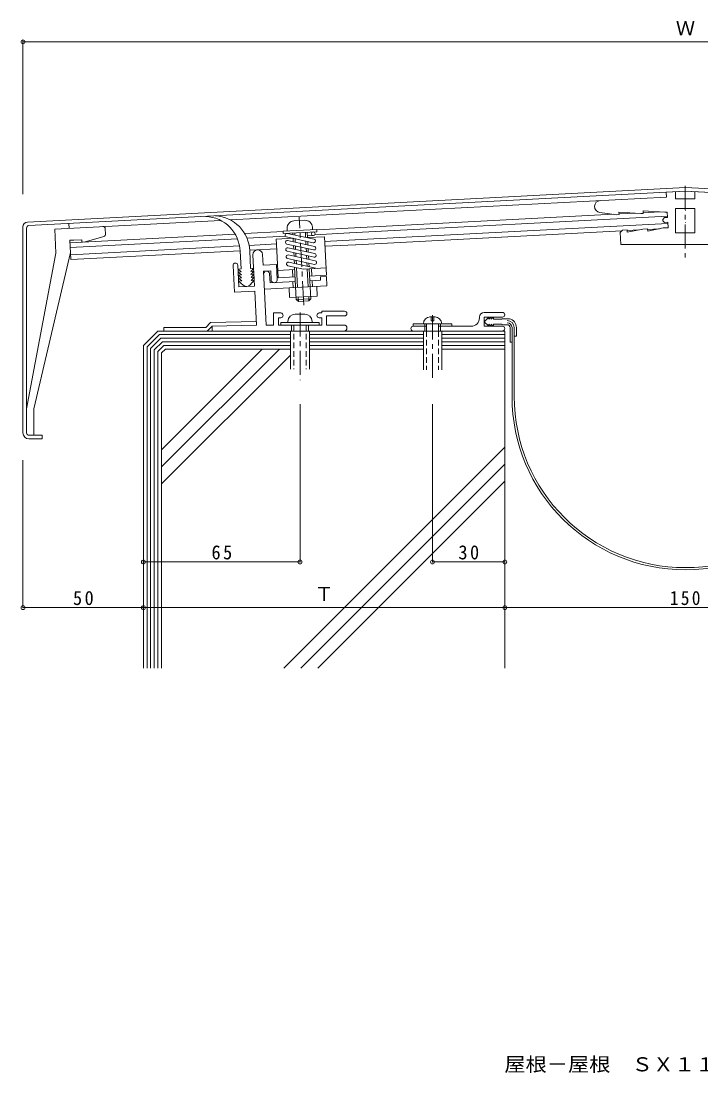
# Model space of a CAD drawing. Units: millimetres, scale not verified. Extents: x -323 to 365, y -270 to 210.
# Drawn here: x -322.6 to -40.4, y -269.5 to 167.3 of the extents above; entities that cross this region are included whole.
import ezdxf
from ezdxf.enums import TextEntityAlignment as Align

# ---------------------------------------------------------------- set-up
doc = ezdxf.new("R2010")
doc.units = ezdxf.units.MM
doc.header["$LTSCALE"] = 2
doc.header["$PDMODE"] = 32
doc.header["$PDSIZE"] = 1.6
doc.linetypes.add('CHAIN1', pattern=[8, 5, -1, 1, -1])
doc.linetypes.add('DASHED1', pattern=[1.8, 1.2, -0.6])
for name, color, linetype, lineweight in [('D-0', 3, 'Continuous', 9), ('D-1', 2, 'Continuous', 9), ('D-2', 4, 'Continuous', 9), ('D-3', 6, 'Continuous', 5), ('D-4', 7, 'Continuous', 9), ('D-5', 7, 'Continuous', 9)]:
    doc.layers.add(name, color=color, linetype=linetype, lineweight=lineweight)
doc.layers.add('F-5_F-5ﾚｲﾔ', color=2, linetype='Continuous')
doc.styles.add('ＭＳ ゴシック', font='')
doc.styles.get('ＭＳ ゴシック').set_extended_font_data('MS Gothic')

msp = doc.modelspace()

# ---------------------------------------------------------------- linework, layer by layer
at = {"layer": 'D-0'}
for p, q in [((-319.93, 83.827), (-46.825, 98.139)), ((-319.378, 82.353), (-46.825, 96.637)), ((226.279, 83.827), (-46.825, 98.139)), ((225.727, 82.353), (-46.825, 96.637)), ((-321.825, -3.674), (-321.825, 81.829)), ((-320.325, -3.674), (-320.325, 81.355)), ((-319.325, -4.674), (-313.825, -4.674)), ((-319.325, -6.174), (-313.825, -6.174)), ((-313.825, -4.674), (-313.825, -6.174))]:
    msp.add_line(p, q, dxfattribs=at)
for centre, radius, start, end in [((-319.825, 81.829), 2, 93.00047, 180), ((-319.325, 81.355), 1, 93.00078, 180), ((-319.325, -3.674), 2.5, 180, 270), ((-319.325, -3.674), 1, 180, 270)]:
    msp.add_arc(centre, radius, start, end, dxfattribs=at)
at = {"layer": 'D-1'}
for p, q in [((-54.825, 96.218), (-46.93, 96.632)), ((-54.825, 96.218), (-54.721, 94.232)), ((-50.93, 96.422), (-50.93, 93.422)), ((-39.035, 96.218), (-46.93, 96.632)), ((-42.93, 96.422), (-42.93, 93.422)), ((-54.721, 94.232), (-235.762, 84.744)), ((-50.93, 93.422), (-42.93, 93.422)), ((-46.93, 94.64), (-46.825, 94.646)), ((-75.365, 86.891), (-82.38, 87.817)), ((-74.419, 87.942), (-74.366, 86.943)), ((-74.419, 87.942), (-65.379, 87.414)), ((-74.38, 87.193), (-67.64, 87.546)), ((-65.379, 87.414), (-64.38, 87.467)), ((-64.433, 88.465), (-64.38, 87.467)), ((-64.393, 87.717), (-57.654, 88.07)), ((-54.394, 87.99), (-54.276, 85.743)), ((-50.93, 89.422), (-50.93, 79.422)), ((-50.93, 89.422), (-42.93, 89.422)), ((-46.93, 88.632), (-46.825, 88.637)), ((-42.93, 89.422), (-42.93, 79.422)), ((-239.778, 84.533), (-308.667, 80.923)), ((-302.675, 81.237), (-302.779, 83.223)), ((-209.324, 84.335), (-204.83, 84.57)), ((-186.185, 79.331), (-54.302, 86.243)), ((-184.195, 81.438), (-76.723, 87.071)), ((-184.012, 76.441), (-54.145, 83.247)), ((-75.365, 86.891), (-74.366, 86.943)), ((-56.236, 84.933), (-55.567, 85.676)), ((-56.206, 84.347), (-56.236, 84.933)), ((-56.206, 84.347), (-55.463, 83.678)), ((-55.567, 85.676), (-54.276, 85.743)), ((-55.463, 83.678), (-54.172, 83.746)), ((-54.172, 83.746), (-54.054, 81.499)), ((-46.929, 83.625), (-46.825, 83.63)), ((-308.667, 80.923), (-308.144, 70.957)), ((-302.361, 75.245), (-233.761, 78.84)), ((-287.644, 81.044), (-287.529, 78.849)), ((-229.766, 79.05), (-213.87, 79.883)), ((-213.828, 79.092), (-199.847, 79.825)), ((-212.163, 81.182), (-212.11, 80.183)), ((-212.149, 79.154), (-201.007, 76.734)), ((-209.776, 78.639), (-209.811, 79.303)), ((-208.966, 78.463), (-209.012, 79.344)), ((-204.509, 77.495), (-204.618, 79.575)), ((-203.704, 77.408), (-203.82, 79.616)), ((-201.677, 81.731), (-201.624, 80.733)), ((-200.706, 78.57), (-186.26, 79.327)), ((-199.847, 79.825), (-199.9, 80.823)), ((-199.889, 80.616), (-184.195, 81.438)), ((-183.725, 74.453), (-73.264, 80.242)), ((-73.974, 79.454), (-73.712, 74.461)), ((-71.017, 80.36), (-66.149, 80.615)), ((-64.539, 80.95), (-62.542, 81.054)), ((-62.529, 80.804), (-57.661, 81.06)), ((-56.051, 81.394), (-54.054, 81.499)), ((-50.93, 79.422), (-42.93, 79.422)), ((-46.93, 81.622), (-46.825, 81.628)), ((-301.995, 68.255), (-302.414, 76.264)), ((-302.256, 73.248), (-232.795, 76.888)), ((-297.368, 75.507), (-297.421, 76.526)), ((-288.26, 77.833), (-296.462, 75.554)), ((-228.8, 77.098), (-212.876, 77.932)), ((-227.937, 74.139), (-216.581, 74.734)), ((-216.686, 76.728), (-209.695, 77.094)), ((-216.686, 76.728), (-216.581, 74.733)), ((-212.467, 77.689), (-201.325, 75.269)), ((-212.31, 74.693), (-201.168, 72.273)), ((-211.992, 76.159), (-200.85, 73.738)), ((-209.619, 75.643), (-209.695, 77.094)), ((-208.809, 75.467), (-208.885, 76.911)), ((-204.352, 74.499), (-204.428, 75.942)), ((-201.279, 78.244), (-203.741, 78.115)), ((-203.704, 77.408), (-196.713, 77.774)), ((-203.542, 74.323), (-203.618, 75.766)), ((-196.713, 77.774), (-195.876, 61.796)), ((-196.631, 75.779), (-183.934, 76.445)), ((-196.526, 73.782), (-183.829, 74.448)), ((-183.829, 74.448), (-183.725, 74.453)), ((-73.712, 74.461), (-20.147, 74.461)), ((-308.144, 70.957), (-320.325, 6.242)), ((-302.153, 71.271), (-317.325, 6.242)), ((-302.099, 70.252), (-231.932, 73.929)), ((-301.995, 68.255), (-231.704, 71.939)), ((-227.709, 72.148), (-216.477, 72.737)), ((-225.678, 57.233), (-226.358, 70.216)), ((-222.128, 65.928), (-222.364, 70.425)), ((-212.153, 71.697), (-201.011, 69.277)), ((-211.834, 73.163), (-200.693, 70.743)), ((-211.677, 70.167), (-200.536, 67.747)), ((-209.462, 72.647), (-209.538, 74.091)), ((-209.305, 69.652), (-209.381, 71.095)), ((-208.652, 72.471), (-208.728, 73.915)), ((-208.495, 69.476), (-208.571, 70.919)), ((-204.195, 71.503), (-204.271, 72.947)), ((-204.038, 68.507), (-204.114, 69.951)), ((-203.385, 71.327), (-203.46, 72.771)), ((-234.055, 54.713), (-234.635, 65.776)), ((-232.167, 56.893), (-232.638, 65.881)), ((-222.128, 65.928), (-216.636, 66.216)), ((-216.308, 59.974), (-216.636, 66.216)), ((-211.996, 68.701), (-200.854, 66.281)), ((-211.839, 65.705), (-205.38, 64.302)), ((-211.52, 67.171), (-199.687, 64.6)), ((-209.148, 66.656), (-209.224, 68.099)), ((-208.338, 66.48), (-208.414, 67.923)), ((-203.881, 65.512), (-203.957, 66.955)), ((-203.228, 68.331), (-203.304, 69.775)), ((-203.071, 65.336), (-203.147, 66.779)), ((-225.968, 62.813), (-225.676, 57.233)), ((-221.997, 63.431), (-219.001, 63.588)), ((-221.997, 63.431), (-220.827, 41.092)), ((-219.239, 58.569), (-219.435, 62.314)), ((-218.805, 59.843), (-219.001, 63.588)), ((-216.006, 63.745), (-209.015, 64.112)), ((-209.857, 61.063), (-210.014, 64.059)), ((-208.361, 51.629), (-209.067, 65.103)), ((-207.824, 56.664), (-208.257, 64.927)), ((-205.38, 64.302), (-196.033, 64.792)), ((-203.43, 56.894), (-203.822, 64.384)), ((-202.369, 51.943), (-203.023, 64.425)), ((-202.866, 61.43), (-195.876, 61.796)), ((-201.868, 61.482), (-202.025, 64.478)), ((-198.346, 61.166), (-195.849, 61.297)), ((-198.346, 61.166), (-198.268, 59.668)), ((-195.849, 61.297), (-195.64, 57.302)), ((-232.167, 56.893), (-225.676, 57.233)), ((-219.239, 58.569), (-216.742, 58.7)), ((-216.735, 58.7), (-208.753, 59.118)), ((-209.621, 56.57), (-209.752, 59.066)), ((-202.762, 59.432), (-198.268, 59.668)), ((-201.632, 56.988), (-201.763, 59.485)), ((-199.885, 57.08), (-199.675, 53.085)), ((-234.055, 54.713), (-225.569, 55.157)), ((-225.569, 55.157), (-224.832, 41.093)), ((-211.369, 56.478), (-211.159, 52.483)), ((-211.159, 52.483), (-199.675, 53.085)), ((-207.614, 52.669), (-207.52, 50.872)), ((-203.22, 52.9), (-203.126, 51.102)), ((-208.361, 51.629), (-202.369, 51.943)), ((-207.52, 50.872), (-208.361, 51.629)), ((-207.52, 50.872), (-203.126, 51.102)), ((-203.126, 51.102), (-202.369, 51.943)), ((-214.825, 44.092), (-215.825, 44.092)), ((-215.825, 44.092), (-215.825, 41.092)), ((-204.825, 45.592), (-208.825, 45.592)), ((-197.825, 46.092), (-198.825, 46.092)), ((-197.825, 44.092), (-198.825, 44.092)), ((-197.825, 46.842), (-197.825, 46.092)), ((-197.825, 46.842), (-188.325, 46.842)), ((-197.825, 44.092), (-197.825, 41.092)), ((-195.826, 44.842), (-188.325, 44.842)), ((-152.725, 44.492), (-150.925, 44.492)), ((-132.325, 44.092), (-132.325, 44.342)), ((-130.325, 46.342), (-122.825, 46.342)), ((-130.325, 44.342), (-122.825, 44.342)), ((-130.325, 44.342), (-130.325, 40.592)), ((-243.963, 42.076), (-245.947, 40.092)), ((-243.325, 40.592), (-245.325, 38.592)), ((-243.963, 42.076), (-224.911, 42.591)), ((-243.325, 40.592), (-224.855, 41.092)), ((-243.325, 38.592), (-243.325, 40.592)), ((-217.825, 41.092), (-220.826, 41.092)), ((-215.825, 41.092), (-197.825, 41.092)), ((-214.825, 42.092), (-198.825, 42.092)), ((-214.825, 42.092), (-214.825, 41.092)), ((-211.825, 42.592), (-211.825, 42.092)), ((-210.325, 41.092), (-210.325, 38.592)), ((-209.325, 41.092), (-209.325, 38.592)), ((-204.325, 41.092), (-204.325, 38.592)), ((-203.325, 41.092), (-203.325, 38.592)), ((-201.825, 42.592), (-201.825, 42.092)), ((-198.825, 42.092), (-198.825, 41.092)), ((-159.825, 41.592), (-159.825, 40.592)), ((-159.825, 41.592), (-143.825, 41.592)), ((-159.825, 40.592), (-154.375, 40.592)), ((-154.375, 40.592), (-159.825, 40.592)), ((-155.625, 41.592), (-148.025, 41.592)), ((-155.075, 41.592), (-155.075, 40.592)), ((-154.375, 38.592), (-154.375, 41.592)), ((-149.275, 38.592), (-149.275, 41.592)), ((-149.275, 40.592), (-143.825, 40.592)), ((-135.825, 40.592), (-149.275, 40.592)), ((-148.575, 41.592), (-148.575, 40.592)), ((-148.575, 41.592), (-148.575, 40.592)), ((-148.575, 40.592), (-148.575, 38.592)), ((-143.825, 41.592), (-143.825, 40.592)), ((-122.825, 40.592), (-130.325, 40.592)), ((-210.825, 38.592), (-210.825, 22.738)), ((-202.825, 38.592), (-202.825, 22.738)), ((-159.825, 38.592), (-122.825, 38.592)), ((-155.625, 22.499), (-155.625, 38.592)), ((-148.025, 22.499), (-148.025, 38.592)), ((-317.325, 6.242), (-317.325, -4.674))]:
    msp.add_line(p, q, dxfattribs=at)
at = {"layer": 'D-1', "linetype": 'CHAIN1'}
for p, q in [((-46.93, 98.895), (-46.93, 69.194)), ((-205.257, 49.295), (-207.172, 85.841)), ((-206.825, 46.341), (-206.825, 18.158)), ((-151.825, 45.14), (-151.825, 18.158))]:
    msp.add_line(p, q, dxfattribs=at)
at = {"layer": 'D-1', "linetype": 'DASHED1'}
for p, q in [((-152.321, 44.008), (-152.321, 42.858)), ((-151.329, 44.008), (-151.329, 42.858)), ((-209.325, 41.092), (-209.325, 22.738)), ((-204.325, 41.092), (-204.325, 22.738)), ((-151.329, 42.858), (-152.321, 42.858)), ((-154.375, 38.592), (-154.375, 22.499)), ((-149.275, 38.592), (-149.275, 22.499))]:
    msp.add_line(p, q, dxfattribs=at)
at = {"layer": 'D-1'}
for points in [[(-64.433, 88.465), (-55.392, 87.938), (-54.394, 87.99)], [(-213.828, 79.092), (-213.881, 80.091), (-199.9, 80.823)], [(-73.974, 79.454), (-73.028, 80.505), (-71.03, 80.61)], [(-71.03, 80.61), (-70.978, 79.611), (-64.539, 80.95)], [(-62.542, 81.054), (-62.49, 80.056), (-56.051, 81.394)], [(-302.414, 76.264), (-300.757, 76.351), (-297.421, 76.526)], [(-216.581, 74.733), (-215.849, 60.749), (-208.858, 61.116)], [(-221.605, 55.941), (-208.707, 56.618), (-195.64, 57.302)], [(-214.825, 46.092), (-217.825, 46.092), (-217.825, 41.092)], [(-195.826, 44.842), (-195.826, 41.092), (-188.575, 41.092)], [(-263.325, 38.592), (-263.325, 40.092), (-245.947, 40.092)], [(-155.075, 41.592), (-155.075, 40.592), (-155.075, 38.592)]]:
    msp.add_lwpolyline(points, dxfattribs=at)
msp.add_circle((-201.323, 78.997), 0.75, dxfattribs=at)
for centre, radius, start, end in [((-82.052, 90.296), 2.5, 93.00032, 262.47823), ((-209.167, 81.339), 3, 92.99921, 182.99921), ((-204.673, 81.574), 3, 2.99921, 92.99921), ((-288.643, 80.992), 1, 2.99918, 92.99921), ((-288.528, 78.797), 1, 285.52844, 3.0006), ((-212.308, 78.422), 0.75, 77.75453, 257.73474), ((-212.151, 75.426), 0.75, 77.75694, 257.73233), ((-201.166, 76.001), 0.75, 257.75694, 77.73233), ((-224.361, 70.32), 2, 3.00215, 182.99919), ((-211.994, 72.43), 0.75, 77.73474, 257.74583), ((-211.837, 69.434), 0.75, 77.73233, 257.75694), ((-201.009, 73.005), 0.75, 257.75453, 77.73474), ((-200.852, 70.01), 0.75, 257.74583, 77.74583), ((-233.637, 65.829), 1, 3, 183), ((-211.68, 66.438), 0.75, 77.73474, 257.75453), ((-200.695, 67.014), 0.75, 257.73474, 77.75453), ((-220.684, 62.248), 1.25, 2.99908, 182.99911), ((-217.557, 59.909), 1.25, 182.99911, 2.99918), ((-214.825, 45.092), 1, 270, 90), ((-208.825, 42.592), 3, 90, 180), ((-204.825, 42.592), 3, 0, 90), ((-198.825, 45.092), 1, 90, 270), ((-188.325, 45.842), 1, 270, 90), ((-152.725, 41.592), 2.9, 90, 180), ((-150.925, 41.592), 2.9, 0, 90), ((-135.825, 44.092), 3.5, 270, 0), ((-130.325, 44.342), 2, 90, 180), ((-122.825, 45.342), 1, 270, 90), ((-188.575, 39.842), 1.25, 270, 90), ((-159.825, 39.592), 1, 90, 270), ((-122.825, 39.592), 1, 270, 90)]:
    msp.add_arc(centre, radius, start, end, dxfattribs=at)
at = {"layer": 'D-1', "linetype": 'DASHED1'}
for centre, start, end in [((-152.821, 44.008), 0, 104.41449), ((-150.829, 44.008), 75.58551, 180)]:
    msp.add_arc(centre, 0.5, start, end, dxfattribs=at)
at = {"layer": 'D-2'}
for p, q in [((-231.307, 64.37), (-231.691, 71.701)), ((-227.313, 64.579), (-227.697, 71.911)), ((-232.555, 64.305), (-231.307, 64.37)), ((-231.242, 63.122), (-232.555, 64.305)), ((-232.49, 63.056), (-231.242, 63.122)), ((-231.176, 61.874), (-232.49, 63.056)), ((-232.425, 61.808), (-231.176, 61.874)), ((-231.111, 60.625), (-232.425, 61.808)), ((-226.064, 64.645), (-227.313, 64.579)), ((-227.247, 63.331), (-226.064, 64.645)), ((-225.999, 63.397), (-227.247, 63.331)), ((-227.182, 62.083), (-225.999, 63.397)), ((-225.934, 62.148), (-227.182, 62.083)), ((-227.116, 60.834), (-225.934, 62.148)), ((-232.359, 60.56), (-231.111, 60.625)), ((-231.045, 59.377), (-232.359, 60.56)), ((-231.045, 59.377), (-232.294, 59.312)), ((-230.364, 57.574), (-232.294, 59.312)), ((-227.54, 57.722), (-225.803, 59.652)), ((-225.868, 60.9), (-227.116, 60.834)), ((-227.051, 59.586), (-225.868, 60.9)), ((-227.051, 59.586), (-225.803, 59.652)), ((-128.45, 44.342), (-130.325, 42.467)), ((-128.45, 43.462), (-127.45, 44.342)), ((-128.45, 44.342), (-128.45, 43.462)), ((-127.45, 43.462), (-126.45, 44.342)), ((-127.45, 44.342), (-127.45, 43.462)), ((-126.45, 44.342), (-126.45, 43.462)), ((-122.825, 43.712), (-119.94, 43.712)), ((-130.325, 42.467), (-128.45, 40.592)), ((-128.45, 41.472), (-127.45, 40.592)), ((-128.45, 40.592), (-128.45, 41.472)), ((-127.45, 41.472), (-126.45, 40.592)), ((-127.45, 40.592), (-127.45, 41.472)), ((-126.45, 43.462), (-123.075, 43.462)), ((-126.45, 40.592), (-126.45, 41.472)), ((-126.45, 41.472), (-123.075, 41.472)), ((-122.825, 41.217), (-120.825, 41.217)), ((-119.625, 34.017), (-119.625, 40.017)), ((-118.825, 40.017), (-118.825, 11.421)), ((-117.925, 11.421), (-117.925, 40.017)), ((-117.026, 40.017), (-117.026, 36.497)), ((-117.925, 36.497), (-117.026, 36.497)), ((-119.625, 34.017), (-118.825, 34.017))]:
    msp.add_line(p, q, dxfattribs=at)
for centre, radius, start, end in [((-246.687, 71.231), 15, 1.79433, 87.13452), ((-242.693, 71.441), 15, 1.79431, 87.13472), ((-229.026, 59.061), 2, 228, 318), ((-122.825, 43.462), 0.25, 90, 180), ((-120.825, 40.017), 3.8, 0, 76.53079), ((-122.825, 41.472), 0.25, 180, 270), ((-120.825, 40.017), 2.9, 0, 90), ((-120.825, 40.017), 2, 0, 90), ((-120.825, 40.017), 1.2, 0, 90), ((-46.825, 11.421), 72, 180, 270), ((-46.825, 11.421), 71.1, 180, 270), ((-46.825, 11.421), 72, 270, 0), ((-46.825, 11.421), 71.1, 270, 0)]:
    msp.add_arc(centre, radius, start, end, dxfattribs=at)
at = {"layer": 'D-3'}
for p, q in [((-265.825, 38.592), (-271.825, 32.592)), ((-265.204, 37.092), (-270.325, 31.971)), ((-264.583, 35.592), (-268.825, 31.349)), ((-265.825, 38.592), (-151.825, 38.592)), ((-265.204, 37.092), (-210.825, 37.092)), ((-264.583, 35.592), (-210.825, 35.592)), ((-202.825, 37.092), (-155.625, 37.092)), ((-202.825, 35.592), (-155.625, 35.592)), ((-151.825, 38.592), (-121.825, 38.592)), ((-148.025, 37.092), (-121.825, 37.092)), ((-148.025, 35.592), (-121.825, 35.592)), ((-121.825, 38.592), (-121.825, -101.408)), ((-271.825, 32.592), (-271.825, -101.408)), ((-270.325, 31.971), (-270.325, -101.408)), ((-268.825, 31.349), (-268.825, -101.408)), ((-263.961, 34.092), (-267.325, 30.728)), ((-267.325, 30.728), (-267.325, -101.408)), ((-263.34, 32.592), (-265.825, 30.107)), ((-262.719, 31.092), (-264.325, 29.485)), ((-264.325, -17.826), (-215.407, 31.092)), ((-264.325, -10.755), (-222.478, 31.092)), ((-263.961, 34.092), (-210.825, 34.092)), ((-263.34, 32.592), (-210.825, 32.592)), ((-262.719, 31.092), (-210.825, 31.092)), ((-202.825, 34.092), (-155.625, 34.092)), ((-202.825, 32.592), (-155.625, 32.592)), ((-202.825, 31.092), (-155.625, 31.092)), ((-148.025, 34.092), (-121.825, 34.092)), ((-148.025, 32.592), (-121.825, 32.592)), ((-148.025, 31.093), (-121.825, 31.093)), ((-265.825, 30.107), (-265.825, -101.408)), ((-264.325, 29.485), (-264.325, -101.408)), ((-264.325, -24.897), (-210.825, 28.603)), ((-213.557, -101.408), (-121.825, -9.676)), ((-206.486, -101.408), (-121.825, -16.747)), ((-199.415, -101.408), (-121.825, -23.818))]:
    msp.add_line(p, q, dxfattribs=at)
at = {"layer": 'D-4'}
for p, q in [((-206.825, -57.328), (-206.825, 8.158)), ((-151.825, -57.328), (-151.825, 8.158)), ((-206.825, -57.328), (-271.825, -57.328)), ((-151.825, -57.328), (-121.825, -57.328))]:
    msp.add_line(p, q, dxfattribs=at)
for p in [(-271.825, -57.328), (-206.825, -57.328), (-151.825, -57.328), (-121.825, -57.328)]:
    msp.add_point(p, dxfattribs=at)
at = {"layer": 'D-5'}
for p, q in [((-321.825, 95.463), (-321.825, 159.288)), ((-321.825, 158.688), (228.175, 158.688)), ((-321.825, -76.286), (-321.825, -15.086)), ((-321.825, -76.286), (228.175, -76.286)), ((-271.825, -76.286), (-271.825, -76.887)), ((-121.825, -76.286), (-121.825, -76.887))]:
    msp.add_line(p, q, dxfattribs=at)
for p in [(-321.825, 158.688), (-321.825, -76.286), (-271.825, -76.286), (-121.825, -76.286)]:
    msp.add_point(p, dxfattribs=at)

# ---------------------------------------------------------------- texts
at = {"layer": 'D-4', "color": 2, "char_height": 5.865, "attachment_point": 7, "style": 'ＭＳ ゴシック'}
for s, insert in [('\\T1.27;\\W0.95;65', (-243.575, -56.328)), ('\\T1.27;\\W0.95;30', (-141.075, -56.328))]:
    msp.add_mtext(s, dxfattribs=dict(at, insert=insert))
at = {"layer": 'D-5', "color": 2, "style": 'ＭＳ ゴシック'}
for s, p in [('Ｗ', (-50.825, 159.688)), ('Ｔ', (-200.825, -75.286))]:
    msp.add_text(s, height=5.865, dxfattribs=at).set_placement(p, align=Align.BOTTOM_LEFT)
at = {"layer": 'D-5', "color": 2, "char_height": 5.865, "attachment_point": 7, "style": 'ＭＳ ゴシック'}
for s, insert in [('\\T1.27;\\W0.95;50', (-301.075, -75.286)), ('\\T1.27;\\W0.9;150', (-53.325, -75.286))]:
    msp.add_mtext(s, dxfattribs=dict(at, insert=insert))
at = {"layer": 'F-5_F-5ﾚｲﾔ', "style": 'ＭＳ ゴシック', "width": 1.1}
msp.add_text('屋根－屋根\u3000ＳＸ１１－１５０Ｇ', height=5.865, dxfattribs=at).set_placement((-122, -270.622), align=Align.BOTTOM_LEFT)

doc.saveas('drawing.dxf')
